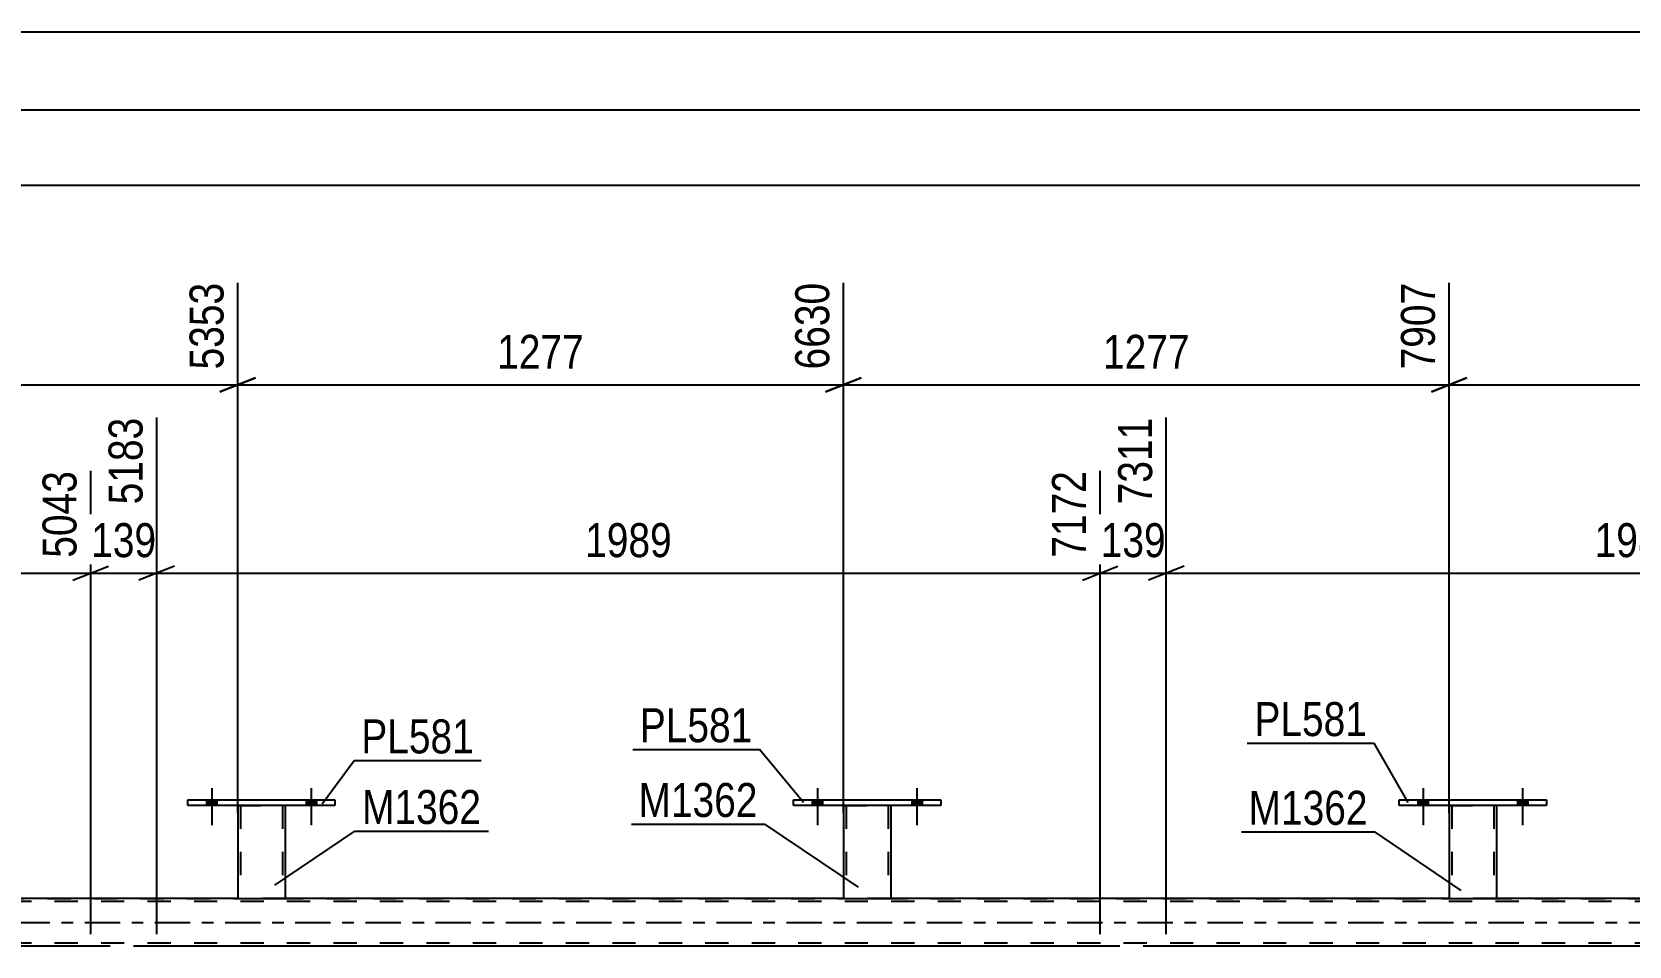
# Model space of a CAD drawing. Header units: millimetres. Extents: x 0 to 841, y 0 to 594.
# Drawn here: x 291.6 to 426.2, y 435.6 to 512.7 of the extents above; entities that cross this region are included whole.
import ezdxf

# ---------------------------------------------------------------- set-up
doc = ezdxf.new("R2010")
doc.units = ezdxf.units.MM
doc.linetypes.add('DXK_LINE_DOT2', pattern=[3.9198, 1.9599, -1.9599])
doc.linetypes.add('DXK_LINE_DOT3', pattern=[5.9187, 2.979, -0.9799, 0.9799, -0.9799])
doc.styles.add('Arial Narrow', font='ARIALN.TTF', dxfattribs={"height": 0.2})

# ---------------------------------------------------------------- blocks, each defined once
blk = doc.blocks.new('Part-275727060-1475 - 1361')
at = {"color": 7, "linetype": 'DXK_LINE_DOT2'}
for p, q in [((734.44, 439.4), (94.77, 439.4)), ((155.67, 439.64), (734.44, 439.64)), ((312.91, 439.64), (308.91, 439.64)), ((363.99, 439.64), (359.99, 439.64)), ((415.07, 439.64), (411.07, 439.64)), ((734.44, 435.88), (94.77, 435.88)), ((302.08, 435.64), (296.51, 435.64)), ((387.22, 435.64), (381.64, 435.64))]:
    blk.add_line(p, q, dxfattribs=at)
at = {"color": 2, "linetype": 'Continuous'}
for p, q in [((308.91, 439.64), (261.83, 439.64)), ((359.99, 439.64), (312.91, 439.64)), ((411.07, 439.64), (363.99, 439.64)), ((462.15, 439.64), (415.07, 439.64)), ((296.51, 435.64), (216.95, 435.64)), ((381.64, 435.64), (302.08, 435.64)), ((466.78, 435.64), (387.22, 435.64))]:
    blk.add_line(p, q, dxfattribs=at)
at = {"color": 7, "linetype": 'DXK_LINE_DOT3'}
blk.add_line((94.77, 437.64), (734.44, 437.64), dxfattribs=at)
blk = doc.blocks.new('Bolt-275727060-6795 - 1361')
at = {"linetype": 'Continuous'}
for points in [[(408.43, 447.48), (409.31, 447.48), (409.31, 447.96), (408.43, 447.96)], [(416.83, 447.48), (417.71, 447.48), (417.71, 447.96), (416.83, 447.96)]]:
    blk.add_hatch(color=1, dxfattribs=at).paths.add_polyline_path(points)
at = {"color": 1, "linetype": 'Continuous'}
for p, q in [((408.87, 448.96), (408.87, 445.84)), ((417.27, 448.96), (417.27, 445.84)), ((408.43, 447.96), (408.43, 447.48)), ((409.31, 447.96), (409.31, 447.48)), ((416.83, 447.96), (416.83, 447.48)), ((417.71, 447.96), (417.71, 447.48))]:
    blk.add_line(p, q, dxfattribs=at)
blk = doc.blocks.new('Part-275727060-6764 - 1361')
at = {"color": 7, "linetype": 'DXK_LINE_DOT2'}
for p, q in [((308.91, 447.49), (312.91, 447.49)), ((308.91, 447.48), (308.91, 447.49)), ((308.91, 447.49), (308.91, 447.48)), ((309.15, 447.49), (309.15, 439.64)), ((312.67, 447.49), (312.67, 439.64)), ((312.91, 447.49), (312.91, 447.48)), ((312.91, 447.48), (312.91, 447.49)), ((312.61, 439.64), (312.65, 439.64)), ((312.61, 439.64), (312.65, 439.64)), ((312.65, 439.64), (312.67, 439.64)), ((312.65, 439.64), (312.67, 439.64))]:
    blk.add_line(p, q, dxfattribs=at)
at = {"color": 2, "linetype": 'Continuous'}
for p, q in [((308.91, 447.48), (308.91, 439.64)), ((312.91, 447.48), (312.91, 439.64)), ((308.91, 439.64), (312.91, 439.64))]:
    blk.add_line(p, q, dxfattribs=at)
blk = doc.blocks.new('Part-275727060-6768 - 1361')
at = {"color": 7, "linetype": 'DXK_LINE_DOT2'}
for p, q in [((411.07, 447.49), (415.07, 447.49)), ((411.07, 447.48), (411.07, 447.49)), ((411.07, 447.49), (411.07, 447.48)), ((411.31, 447.49), (411.31, 439.64)), ((414.83, 447.49), (414.83, 439.64)), ((415.07, 447.49), (415.07, 447.48)), ((415.07, 447.48), (415.07, 447.49)), ((414.78, 439.64), (414.81, 439.64)), ((414.78, 439.64), (414.81, 439.64)), ((414.81, 439.64), (414.83, 439.64)), ((414.81, 439.64), (414.83, 439.64))]:
    blk.add_line(p, q, dxfattribs=at)
at = {"color": 2, "linetype": 'Continuous'}
for p, q in [((411.07, 447.48), (411.07, 439.64)), ((415.07, 447.48), (415.07, 439.64)), ((411.07, 439.64), (415.07, 439.64))]:
    blk.add_line(p, q, dxfattribs=at)
blk = doc.blocks.new('Part-275727060-6767 - 1361')
at = {"color": 2, "linetype": 'Continuous'}
for p, q in [((355.79, 447.96), (368.19, 447.96)), ((355.79, 447.48), (355.79, 447.96)), ((368.19, 447.48), (355.79, 447.48)), ((368.19, 447.96), (368.19, 447.48))]:
    blk.add_line(p, q, dxfattribs=at)
blk = doc.blocks.new('Part-275727060-6765 - 1361')
at = {"color": 2, "linetype": 'Continuous'}
for p, q in [((304.71, 447.96), (317.11, 447.96)), ((304.71, 447.48), (304.71, 447.96)), ((317.11, 447.48), (304.71, 447.48)), ((317.11, 447.96), (317.11, 447.48))]:
    blk.add_line(p, q, dxfattribs=at)
blk = doc.blocks.new('Part-275727060-6766 - 1361')
at = {"color": 7, "linetype": 'DXK_LINE_DOT2'}
for p, q in [((359.99, 447.49), (363.99, 447.49)), ((359.99, 447.48), (359.99, 447.49)), ((359.99, 447.49), (359.99, 447.48)), ((360.23, 447.49), (360.23, 439.64)), ((363.75, 447.49), (363.75, 439.64)), ((363.99, 447.49), (363.99, 447.48)), ((363.99, 447.48), (363.99, 447.49)), ((363.69, 439.64), (363.73, 439.64)), ((363.69, 439.64), (363.73, 439.64)), ((363.73, 439.64), (363.75, 439.64)), ((363.73, 439.64), (363.75, 439.64))]:
    blk.add_line(p, q, dxfattribs=at)
at = {"color": 2, "linetype": 'Continuous'}
for p, q in [((359.99, 447.48), (359.99, 439.64)), ((363.99, 447.48), (363.99, 439.64)), ((359.99, 439.64), (363.99, 439.64))]:
    blk.add_line(p, q, dxfattribs=at)
blk = doc.blocks.new('Part-275727060-6769 - 1361')
at = {"color": 2, "linetype": 'Continuous'}
for p, q in [((406.87, 447.96), (419.27, 447.96)), ((406.87, 447.48), (406.87, 447.96)), ((419.27, 447.48), (406.87, 447.48)), ((419.27, 447.96), (419.27, 447.48))]:
    blk.add_line(p, q, dxfattribs=at)
blk = doc.blocks.new('Bolt-275727060-6791 - 1361')
at = {"linetype": 'Continuous'}
for points in [[(306.27, 447.48), (307.15, 447.48), (307.15, 447.96), (306.27, 447.96)], [(314.67, 447.48), (315.55, 447.48), (315.55, 447.96), (314.67, 447.96)]]:
    blk.add_hatch(color=1, dxfattribs=at).paths.add_polyline_path(points)
at = {"color": 1, "linetype": 'Continuous'}
for p, q in [((306.71, 448.96), (306.71, 445.84)), ((315.11, 448.96), (315.11, 445.84)), ((306.27, 447.96), (306.27, 447.48)), ((307.15, 447.96), (307.15, 447.48)), ((314.67, 447.96), (314.67, 447.48)), ((315.55, 447.96), (315.55, 447.48))]:
    blk.add_line(p, q, dxfattribs=at)
blk = doc.blocks.new('Bolt-275727060-6792 - 1361')
at = {"linetype": 'Continuous'}
for points in [[(306.27, 447.48), (307.15, 447.48), (307.15, 447.96), (306.27, 447.96)], [(314.67, 447.48), (315.55, 447.48), (315.55, 447.96), (314.67, 447.96)]]:
    blk.add_hatch(color=1, dxfattribs=at).paths.add_polyline_path(points)
at = {"color": 1, "linetype": 'Continuous'}
for p, q in [((306.71, 448.96), (306.71, 445.84)), ((315.11, 448.96), (315.11, 445.84)), ((306.27, 447.96), (306.27, 447.48)), ((307.15, 447.96), (307.15, 447.48)), ((314.67, 447.96), (314.67, 447.48)), ((315.55, 447.96), (315.55, 447.48))]:
    blk.add_line(p, q, dxfattribs=at)
blk = doc.blocks.new('Bolt-275727060-6793 - 1361')
at = {"linetype": 'Continuous'}
for points in [[(357.35, 447.48), (358.23, 447.48), (358.23, 447.96), (357.35, 447.96)], [(365.75, 447.48), (366.63, 447.48), (366.63, 447.96), (365.75, 447.96)]]:
    blk.add_hatch(color=1, dxfattribs=at).paths.add_polyline_path(points)
at = {"color": 1, "linetype": 'Continuous'}
for p, q in [((357.79, 448.96), (357.79, 445.84)), ((366.19, 448.96), (366.19, 445.84)), ((357.35, 447.96), (357.35, 447.48)), ((358.23, 447.96), (358.23, 447.48)), ((365.75, 447.96), (365.75, 447.48)), ((366.63, 447.96), (366.63, 447.48))]:
    blk.add_line(p, q, dxfattribs=at)
blk = doc.blocks.new('Bolt-275727060-6794 - 1361')
at = {"linetype": 'Continuous'}
for points in [[(357.35, 447.48), (358.23, 447.48), (358.23, 447.96), (357.35, 447.96)], [(365.75, 447.48), (366.63, 447.48), (366.63, 447.96), (365.75, 447.96)]]:
    blk.add_hatch(color=1, dxfattribs=at).paths.add_polyline_path(points)
at = {"color": 1, "linetype": 'Continuous'}
for p, q in [((357.79, 448.96), (357.79, 445.84)), ((366.19, 448.96), (366.19, 445.84)), ((357.35, 447.96), (357.35, 447.48)), ((358.23, 447.96), (358.23, 447.48)), ((365.75, 447.96), (365.75, 447.48)), ((366.63, 447.96), (366.63, 447.48))]:
    blk.add_line(p, q, dxfattribs=at)
blk = doc.blocks.new('Bolt-275727060-6796 - 1361')
at = {"linetype": 'Continuous'}
for points in [[(408.43, 447.48), (409.31, 447.48), (409.31, 447.96), (408.43, 447.96)], [(416.83, 447.48), (417.71, 447.48), (417.71, 447.96), (416.83, 447.96)]]:
    blk.add_hatch(color=1, dxfattribs=at).paths.add_polyline_path(points)
at = {"color": 1, "linetype": 'Continuous'}
for p, q in [((408.87, 448.96), (408.87, 445.84)), ((417.27, 448.96), (417.27, 445.84)), ((408.43, 447.96), (408.43, 447.48)), ((409.31, 447.96), (409.31, 447.48)), ((416.83, 447.96), (416.83, 447.48)), ((417.71, 447.96), (417.71, 447.48))]:
    blk.add_line(p, q, dxfattribs=at)
blk = doc.blocks.new('StraightDimension-275727060-3824 - 3346')
at = {"color": 7, "linetype": 'Continuous'}
blk.add_line((97.07, 499.77), (791.03, 499.77), dxfattribs=at)
blk = doc.blocks.new('StraightDimension-275727060-3845 - 3346')
at = {"color": 7, "linetype": 'Continuous'}
blk.add_line((97.71, 506.11), (790.39, 506.11), dxfattribs=at)
blk = doc.blocks.new('StraightDimension-275727060-3880 - 3346')
at = {"color": 7, "linetype": 'Continuous'}
blk.add_line((212.5, 512.68), (790.39, 512.68), dxfattribs=at)
blk = doc.blocks.new('StraightDimension-275727060-16345 - 1361')
at = {"color": 7, "linetype": 'Continuous'}
for p, q in [((359.99, 446.88), (359.99, 491.55)), ((411.07, 446.88), (411.07, 491.55)), ((361.49, 483.54), (358.49, 482.34)), ((359.99, 482.94), (411.07, 482.94)), ((409.57, 482.34), (412.57, 483.54))]:
    blk.add_line(p, q, dxfattribs=at)
at = {"color": 0}
blk.add_wipeout([(389.79, 483.69), (389.79, 487.89), (381.28, 487.89), (381.28, 483.69)], dxfattribs=at)
at = {"color": 3, "style": 'Arial Narrow'}
blk.add_text('1277', height=2.863, dxfattribs=at).set_placement((381.88, 484.29))
at = {"color": 0, "linetype": 'Continuous'}
blk.add_wipeout([(410.47, 492.15), (406.27, 492.15), (406.27, 483.64), (410.47, 483.64)], dxfattribs=at)
at = {"color": 3, "linetype": 'Continuous', "style": 'Arial Narrow'}
blk.add_text('7907', height=2.863, rotation=90.0002, dxfattribs=at).set_placement((409.87, 484.24))
blk = doc.blocks.new('StraightDimension-275727060-16347 - 1361')
at = {"color": 7, "linetype": 'Continuous'}
for p, q in [((257.83, 446.88), (257.83, 491.55)), ((308.91, 446.88), (308.91, 491.55)), ((259.33, 483.54), (256.33, 482.34)), ((257.83, 482.94), (308.91, 482.94)), ((307.41, 482.34), (310.41, 483.54))]:
    blk.add_line(p, q, dxfattribs=at)
at = {"color": 0}
blk.add_wipeout([(287.63, 483.69), (287.63, 487.89), (279.11, 487.89), (279.11, 483.69)], dxfattribs=at)
at = {"color": 3, "style": 'Arial Narrow'}
blk.add_text('1277', height=2.863, dxfattribs=at).set_placement((279.71, 484.29))
at = {"color": 0, "linetype": 'Continuous'}
blk.add_wipeout([(308.31, 492.15), (304.11, 492.15), (304.11, 483.64), (308.31, 483.64)], dxfattribs=at)
at = {"color": 3, "linetype": 'Continuous', "style": 'Arial Narrow'}
blk.add_text('5353', height=2.863, rotation=90.0002, dxfattribs=at).set_placement((307.71, 484.24))
blk = doc.blocks.new('StraightDimension-275727060-1988 - 1361')
at = {"color": 7, "linetype": 'Continuous'}
for p, q in [((216.95, 436.64), (216.95, 480.18)), ((296.51, 436.64), (296.51, 475.68)), ((218.45, 467.67), (215.45, 466.47)), ((295.01, 466.47), (298.01, 467.67)), ((216.95, 467.07), (296.51, 467.07))]:
    blk.add_line(p, q, dxfattribs=at)
at = {"color": 0}
blk.add_wipeout([(260.98, 467.82), (260.98, 472.02), (252.47, 472.02), (252.47, 467.82)], dxfattribs=at)
at = {"color": 3, "style": 'Arial Narrow'}
blk.add_text('1989', height=2.863, dxfattribs=at).set_placement((253.07, 468.42))
at = {"color": 0, "linetype": 'Continuous'}
blk.add_wipeout([(295.91, 476.28), (291.71, 476.28), (291.71, 467.77), (295.91, 467.77)], dxfattribs=at)
at = {"color": 3, "linetype": 'Continuous', "style": 'Arial Narrow'}
blk.add_text('5043', height=2.863, rotation=90.0002, dxfattribs=at).set_placement((295.31, 468.37))
blk = doc.blocks.new('StraightDimension-275727060-2012 - 1361')
at = {"color": 7, "linetype": 'Continuous'}
for p, q in [((302.08, 436.64), (302.08, 480.18)), ((296.51, 436.64), (296.51, 475.68)), ((295.01, 466.47), (298.01, 467.67)), ((303.58, 467.67), (300.58, 466.47)), ((296.51, 467.07), (302.08, 467.07))]:
    blk.add_line(p, q, dxfattribs=at)
at = {"color": 0}
blk.add_wipeout([(302.64, 467.82), (302.64, 472.02), (295.95, 472.02), (295.95, 467.82)], dxfattribs=at)
at = {"color": 3, "style": 'Arial Narrow'}
blk.add_text('139', height=2.863, dxfattribs=at).set_placement((296.55, 468.42))
at = {"color": 0, "linetype": 'Continuous'}
blk.add_wipeout([(301.48, 480.78), (297.28, 480.78), (297.28, 472.27), (301.48, 472.27)], dxfattribs=at)
at = {"color": 3, "linetype": 'Continuous', "style": 'Arial Narrow'}
blk.add_text('5183', height=2.863, rotation=90.0002, dxfattribs=at).set_placement((300.88, 472.87))
blk = doc.blocks.new('StraightDimension-275727060-2036 - 1361')
at = {"color": 7, "linetype": 'Continuous'}
for p, q in [((302.08, 436.64), (302.08, 480.18)), ((381.64, 436.64), (381.64, 475.68)), ((303.58, 467.67), (300.58, 466.47)), ((380.14, 466.47), (383.14, 467.67)), ((302.08, 467.07), (381.64, 467.07))]:
    blk.add_line(p, q, dxfattribs=at)
at = {"color": 0}
blk.add_wipeout([(346.12, 467.82), (346.12, 472.02), (337.61, 472.02), (337.61, 467.82)], dxfattribs=at)
at = {"color": 3, "style": 'Arial Narrow'}
blk.add_text('1989', height=2.863, dxfattribs=at).set_placement((338.21, 468.42))
at = {"color": 0, "linetype": 'Continuous'}
blk.add_wipeout([(381.04, 476.28), (376.84, 476.28), (376.84, 467.77), (381.04, 467.77)], dxfattribs=at)
at = {"color": 3, "linetype": 'Continuous', "style": 'Arial Narrow'}
blk.add_text('7172', height=2.863, rotation=90.0002, dxfattribs=at).set_placement((380.44, 468.37))
blk = doc.blocks.new('StraightDimension-275727060-2060 - 1361')
at = {"color": 7, "linetype": 'Continuous'}
for p, q in [((387.22, 436.64), (387.22, 480.18)), ((381.64, 436.64), (381.64, 475.68)), ((380.14, 466.47), (383.14, 467.67)), ((388.72, 467.67), (385.72, 466.47)), ((381.64, 467.07), (387.22, 467.07))]:
    blk.add_line(p, q, dxfattribs=at)
at = {"color": 0}
blk.add_wipeout([(387.77, 467.82), (387.77, 472.02), (381.09, 472.02), (381.09, 467.82)], dxfattribs=at)
at = {"color": 3, "style": 'Arial Narrow'}
blk.add_text('139', height=2.863, dxfattribs=at).set_placement((381.69, 468.42))
at = {"color": 0, "linetype": 'Continuous'}
blk.add_wipeout([(386.62, 480.78), (382.42, 480.78), (382.42, 472.27), (386.62, 472.27)], dxfattribs=at)
at = {"color": 3, "linetype": 'Continuous', "style": 'Arial Narrow'}
blk.add_text('7311', height=2.863, rotation=90.0002, dxfattribs=at).set_placement((386.02, 472.87))
blk = doc.blocks.new('StraightDimension-275727060-2084 - 1361')
at = {"color": 7, "linetype": 'Continuous'}
for p, q in [((387.22, 436.64), (387.22, 480.18)), ((466.78, 436.64), (466.78, 475.68)), ((388.72, 467.67), (385.72, 466.47)), ((465.28, 466.47), (468.28, 467.67)), ((387.22, 467.07), (466.78, 467.07))]:
    blk.add_line(p, q, dxfattribs=at)
at = {"color": 0}
blk.add_wipeout([(431.25, 467.82), (431.25, 472.02), (422.74, 472.02), (422.74, 467.82)], dxfattribs=at)
at = {"color": 3, "style": 'Arial Narrow'}
blk.add_text('1989', height=2.863, dxfattribs=at).set_placement((423.34, 468.42))
at = {"color": 0, "linetype": 'Continuous'}
blk.add_wipeout([(466.18, 476.28), (461.98, 476.28), (461.98, 467.77), (466.18, 467.77)], dxfattribs=at)
at = {"color": 3, "linetype": 'Continuous', "style": 'Arial Narrow'}
blk.add_text('9300', height=2.863, rotation=90.0002, dxfattribs=at).set_placement((465.58, 468.37))
blk = doc.blocks.new('StraightDimension-275727060-16346 - 1361')
at = {"color": 7, "linetype": 'Continuous'}
for p, q in [((308.91, 446.88), (308.91, 491.55)), ((359.99, 446.88), (359.99, 491.55)), ((310.41, 483.54), (307.41, 482.34)), ((308.91, 482.94), (359.99, 482.94)), ((358.49, 482.34), (361.49, 483.54))]:
    blk.add_line(p, q, dxfattribs=at)
at = {"color": 0}
blk.add_wipeout([(338.71, 483.69), (338.71, 487.89), (330.19, 487.89), (330.19, 483.69)], dxfattribs=at)
at = {"color": 3, "style": 'Arial Narrow'}
blk.add_text('1277', height=2.863, dxfattribs=at).set_placement((330.79, 484.29))
at = {"color": 0, "linetype": 'Continuous'}
blk.add_wipeout([(359.39, 492.15), (355.19, 492.15), (355.19, 483.64), (359.39, 483.64)], dxfattribs=at)
at = {"color": 3, "linetype": 'Continuous', "style": 'Arial Narrow'}
blk.add_text('6630', height=2.863, rotation=90.0002, dxfattribs=at).set_placement((358.79, 484.24))
blk = doc.blocks.new('StraightDimension-275727060-16344 - 1361')
at = {"color": 7, "linetype": 'Continuous'}
for p, q in [((411.07, 446.88), (411.07, 491.55)), ((462.15, 446.88), (462.15, 491.55)), ((412.57, 483.54), (409.57, 482.34)), ((411.07, 482.94), (462.15, 482.94)), ((460.65, 482.34), (463.65, 483.54))]:
    blk.add_line(p, q, dxfattribs=at)
at = {"color": 0}
blk.add_wipeout([(440.87, 483.69), (440.87, 487.89), (432.36, 487.89), (432.36, 483.69)], dxfattribs=at)
at = {"color": 3, "style": 'Arial Narrow'}
blk.add_text('1277', height=2.863, dxfattribs=at).set_placement((432.96, 484.29))
at = {"color": 0, "linetype": 'Continuous'}
blk.add_wipeout([(461.55, 492.15), (457.35, 492.15), (457.35, 483.64), (461.55, 483.64)], dxfattribs=at)
at = {"color": 3, "linetype": 'Continuous', "style": 'Arial Narrow'}
blk.add_text('9184', height=2.863, rotation=90.0002, dxfattribs=at).set_placement((460.95, 484.24))
blk = doc.blocks.new('Mark-275727060-14981 - 1361')
at = {"color": 0}
blk.add_wipeout([(404.21, 445.86), (404.21, 448.86), (394.16, 448.86), (394.16, 445.86)], dxfattribs=at)
blk.add_wipeout([(404.21, 445.86), (404.21, 448.86), (394.16, 448.86), (394.16, 445.86)], dxfattribs=at)
at = {"color": 30, "linetype": 'Continuous'}
for p in [(393.56, 445.26), (412.08, 440.32)]:
    blk.add_line(p, (404.81, 445.26), dxfattribs=at)
at = {"color": 3, "style": 'Arial Narrow'}
blk.add_text('M1362', height=2.863, dxfattribs=at).set_placement((394.16, 445.86))
blk = doc.blocks.new('Mark-275727060-14969 - 1361')
at = {"color": 0}
blk.add_wipeout([(329.45, 445.93), (329.45, 448.93), (319.39, 448.93), (319.39, 445.93)], dxfattribs=at)
blk.add_wipeout([(329.45, 445.93), (329.45, 448.93), (319.39, 448.93), (319.39, 445.93)], dxfattribs=at)
at = {"color": 30, "linetype": 'Continuous'}
for p, q in [((312.05, 440.76), (318.79, 445.33)), ((318.79, 445.33), (330.05, 445.33))]:
    blk.add_line(p, q, dxfattribs=at)
at = {"color": 3, "style": 'Arial Narrow'}
blk.add_text('M1362', height=2.863, dxfattribs=at).set_placement((319.39, 445.93))
blk = doc.blocks.new('Mark-275727060-14972 - 1361')
at = {"color": 0}
blk.add_wipeout([(328.83, 451.88), (328.83, 454.88), (319.33, 454.88), (319.33, 451.88)], dxfattribs=at)
blk.add_wipeout([(328.83, 451.88), (328.83, 454.88), (319.33, 454.88), (319.33, 451.88)], dxfattribs=at)
at = {"color": 30, "linetype": 'Continuous'}
for p, q in [((316.02, 447.63), (318.73, 451.28)), ((318.73, 451.28), (329.43, 451.28))]:
    blk.add_line(p, q, dxfattribs=at)
at = {"color": 3, "style": 'Arial Narrow'}
blk.add_text('PL581', height=2.863, dxfattribs=at).set_placement((319.33, 451.88))
blk = doc.blocks.new('Mark-275727060-14975 - 1361')
at = {"color": 0}
blk.add_wipeout([(352.76, 446.52), (352.76, 449.52), (342.71, 449.52), (342.71, 446.52)], dxfattribs=at)
blk.add_wipeout([(352.76, 446.52), (352.76, 449.52), (342.71, 449.52), (342.71, 446.52)], dxfattribs=at)
at = {"color": 30, "linetype": 'Continuous'}
for p in [(342.11, 445.92), (361.25, 440.61)]:
    blk.add_line(p, (353.36, 445.92), dxfattribs=at)
at = {"color": 3, "style": 'Arial Narrow'}
blk.add_text('M1362', height=2.863, dxfattribs=at).set_placement((342.71, 446.52))
blk = doc.blocks.new('Mark-275727060-14978 - 1361')
at = {"color": 0}
blk.add_wipeout([(352.32, 452.82), (352.32, 455.82), (342.82, 455.82), (342.82, 452.82)], dxfattribs=at)
blk.add_wipeout([(352.32, 452.82), (352.32, 455.82), (342.82, 455.82), (342.82, 452.82)], dxfattribs=at)
at = {"color": 30, "linetype": 'Continuous'}
for p in [(342.22, 452.22), (356.61, 447.73)]:
    blk.add_line(p, (352.92, 452.22), dxfattribs=at)
at = {"color": 3, "style": 'Arial Narrow'}
blk.add_text('PL581', height=2.863, dxfattribs=at).set_placement((342.82, 452.82))
blk = doc.blocks.new('Mark-275727060-14984 - 1361')
at = {"color": 0}
blk.add_wipeout([(404.16, 453.34), (404.16, 456.34), (394.65, 456.34), (394.65, 453.34)], dxfattribs=at)
blk.add_wipeout([(404.16, 453.34), (404.16, 456.34), (394.65, 456.34), (394.65, 453.34)], dxfattribs=at)
at = {"color": 30, "linetype": 'Continuous'}
for p in [(394.05, 452.74), (407.61, 447.73)]:
    blk.add_line(p, (404.76, 452.74), dxfattribs=at)
at = {"color": 3, "style": 'Arial Narrow'}
blk.add_text('PL581', height=2.863, dxfattribs=at).set_placement((394.65, 453.34))

msp = doc.modelspace()

# ---------------------------------------------------------------- block references
for name in ['StraightDimension-275727060-3824 - 3346', 'Bolt-275727060-6791 - 1361', 'Bolt-275727060-6792 - 1361', 'Bolt-275727060-6793 - 1361', 'Bolt-275727060-6794 - 1361', 'Bolt-275727060-6795 - 1361', 'Bolt-275727060-6796 - 1361', 'Part-275727060-6765 - 1361', 'Part-275727060-6764 - 1361', 'Part-275727060-6767 - 1361', 'Part-275727060-6766 - 1361', 'Part-275727060-6769 - 1361', 'Part-275727060-6768 - 1361', 'Part-275727060-1475 - 1361']:
    msp.add_blockref(name, (0, 0))

# ---------------------------------------------------------------- next in the draw order: block references
for name in ['StraightDimension-275727060-3845 - 3346', 'StraightDimension-275727060-16347 - 1361', 'StraightDimension-275727060-16345 - 1361']:
    msp.add_blockref(name, (0, 0))

# ---------------------------------------------------------------- next in the draw order: block references
for name in ['StraightDimension-275727060-3880 - 3346', 'StraightDimension-275727060-1988 - 1361']:
    msp.add_blockref(name, (0, 0))

# ---------------------------------------------------------------- next in the draw order: block references
msp.add_blockref('StraightDimension-275727060-2012 - 1361', (0, 0))

# ---------------------------------------------------------------- next in the draw order: block references
msp.add_blockref('StraightDimension-275727060-2036 - 1361', (0, 0))

# ---------------------------------------------------------------- next in the draw order: block references
for name in ['StraightDimension-275727060-16346 - 1361', 'StraightDimension-275727060-2060 - 1361']:
    msp.add_blockref(name, (0, 0))

# ---------------------------------------------------------------- next in the draw order: block references
for name in ['StraightDimension-275727060-2084 - 1361', 'Mark-275727060-14969 - 1361', 'Mark-275727060-14975 - 1361']:
    msp.add_blockref(name, (0, 0))

# ---------------------------------------------------------------- next in the draw order: block references
for name in ['StraightDimension-275727060-16344 - 1361', 'Mark-275727060-14978 - 1361', 'Mark-275727060-14972 - 1361']:
    msp.add_blockref(name, (0, 0))

# ---------------------------------------------------------------- next in the draw order: block references
msp.add_blockref('Mark-275727060-14981 - 1361', (0, 0))

# ---------------------------------------------------------------- next in the draw order: block references
msp.add_blockref('Mark-275727060-14984 - 1361', (0, 0))

doc.saveas('drawing.dxf')
